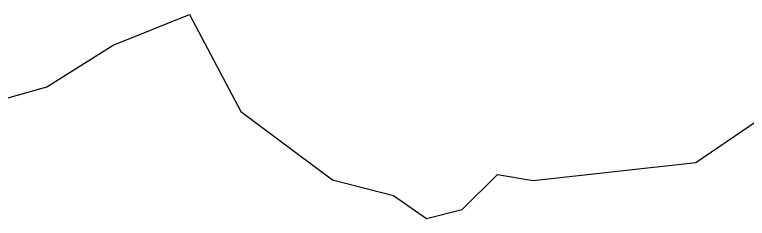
# Model space of a CAD drawing. Header units: metres. Extents: x 321121 to 325188, y 1822391 to 1826704.
# Drawn here: x 322811 to 323592, y 1826480 to 1826697 of the extents above; entities that cross this region are included whole.
import ezdxf

# ---------------------------------------------------------------- set-up
doc = ezdxf.new("R2010")
doc.units = ezdxf.units.M

msp = doc.modelspace()

# ---------------------------------------------------------------- linework, layer by layer
at = {"color": 3}
for p, q in [((322916.55, 1826664.68), (322997.75, 1826697.32)), ((322997.75, 1826697.32), (323052.2, 1826594.17)), ((322845.67, 1826620.34), (322916.55, 1826664.68)), ((322691.28, 1826577.01), (322845.67, 1826620.34)), ((323536.73, 1826539.58), (323632.93, 1826605.51)), ((323052.2, 1826594.17), (323150, 1826521.32)), ((323363.75, 1826520.61), (323536.73, 1826539.58)), ((323288.03, 1826489.71), (323325.75, 1826527)), ((323325.75, 1826527), (323363.75, 1826520.61)), ((323150, 1826521.32), (323214.87, 1826504.66)), ((323214.87, 1826504.66), (323249.95, 1826480.17)), ((323249.95, 1826480.17), (323288.03, 1826489.71))]:
    msp.add_line(p, q, dxfattribs=at)

doc.saveas('drawing.dxf')
